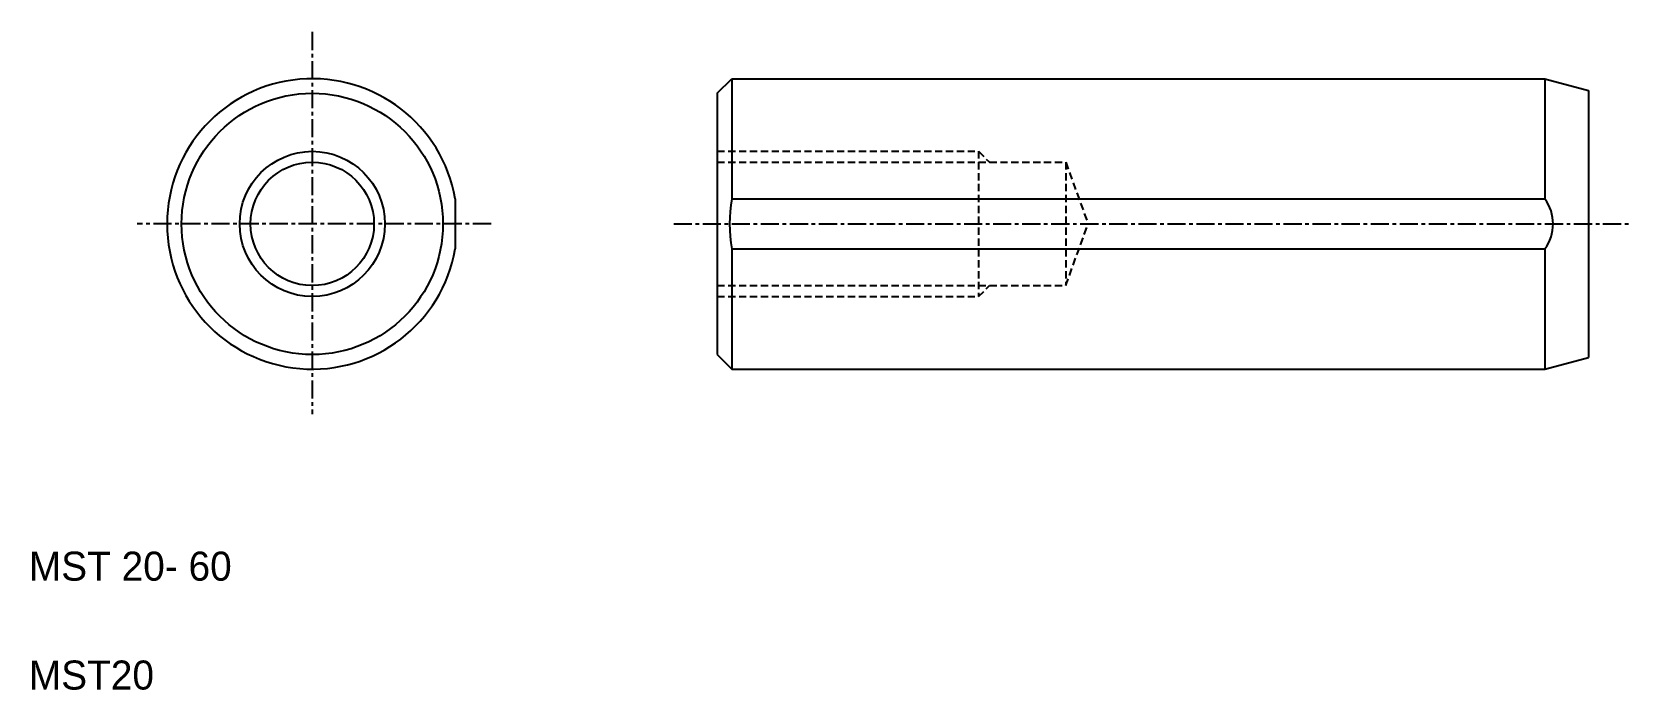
# Model space of a CAD drawing. Extents: x 29 to 139, y 137 to 183.
import ezdxf

# ---------------------------------------------------------------- set-up
doc = ezdxf.new("R2010")
doc.units = 0
doc.linetypes.add('CENTER', pattern=[2, 1.25, -0.25, 0.25, -0.25])
doc.linetypes.add('DASHED', pattern=[0.75, 0.5, -0.25])
doc.layers.get('0').update_dxf_attribs({"linetype": 'CONTINUOUS'})
doc.layers.add('CENTER', color=1, linetype='CENTER')

msp = doc.modelspace()

# ---------------------------------------------------------------- linework, layer by layer
at = {"color": 7, "linetype": 'CONTINUOUS'}
for p, q in [((75.81, 178.3), (76.81, 179.3)), ((76.81, 179.3), (132.81, 179.3)), ((76.81, 179.3), (76.81, 171.03)), ((132.81, 179.3), (132.81, 171.03)), ((132.81, 179.3), (135.81, 178.5)), ((75.81, 178.3), (75.81, 160.3)), ((135.81, 178.5), (135.81, 160.11)), ((76.81, 171.03), (132.81, 171.03)), ((76.81, 167.58), (132.81, 167.58)), ((76.81, 167.58), (76.81, 159.3)), ((132.81, 167.58), (132.81, 159.3)), ((75.81, 160.3), (76.81, 159.3)), ((132.81, 159.3), (135.81, 160.11)), ((76.81, 159.3), (132.81, 159.3))]:
    msp.add_line(p, q, dxfattribs=at)
at = {"color": 3, "linetype": 'DASHED'}
for p, q in [((75.81, 174.3), (93.81, 174.3)), ((93.81, 174.3), (93.81, 164.3)), ((93.81, 174.3), (94.56, 173.55)), ((75.81, 173.55), (99.81, 173.55)), ((99.81, 173.55), (99.81, 165.05)), ((99.81, 173.55), (101.35, 169.3)), ((99.81, 165.05), (101.35, 169.3)), ((75.81, 165.05), (99.81, 165.05)), ((75.81, 164.3), (93.81, 164.3)), ((93.81, 164.3), (94.56, 165.05))]:
    msp.add_line(p, q, dxfattribs=at)
for p, q in [((57.77, 171.03), (57.77, 167.58)), ((91.18, 159.3), (91.18, 159.3)), ((105.06, 159.3), (105.06, 159.3))]:
    msp.add_line(p, q)
at = {"color": 7, "linetype": 'CONTINUOUS'}
for radius in [9, 4.25]:
    msp.add_circle((47.92, 169.3), radius, dxfattribs=at)
at = {"color": 3, "linetype": 'CONTINUOUS'}
msp.add_circle((47.92, 169.3), 5, dxfattribs=at)
at = {"color": 7, "linetype": 'CONTINUOUS'}
for centre, radius, start, end in [((47.92, 169.3), 10, 9.9364, 350.0636), ((86.66, 169.3), 10, 170.0636, 189.9364), ((130.43, 169.3), 2.94, 324.0512, 35.9488)]:
    msp.add_arc(centre, radius, start, end, dxfattribs=at)
at = {"layer": 'CENTER', "color": 1, "linetype": 'CENTER'}
for p, q in [((47.92, 182.52), (47.92, 156.19)), ((60.23, 169.3), (35.86, 169.3)), ((72.81, 169.3), (138.81, 169.3))]:
    msp.add_line(p, q, dxfattribs=at)

# ---------------------------------------------------------------- texts
at = {"color": 7, "linetype": 'CONTINUOUS'}
for s, p in [('MST 20- 60', (28.4, 144.73)), ('MST20', (28.4, 137.23))]:
    msp.add_text(s, height=2, dxfattribs=at).set_placement(p)

doc.saveas('drawing.dxf')
